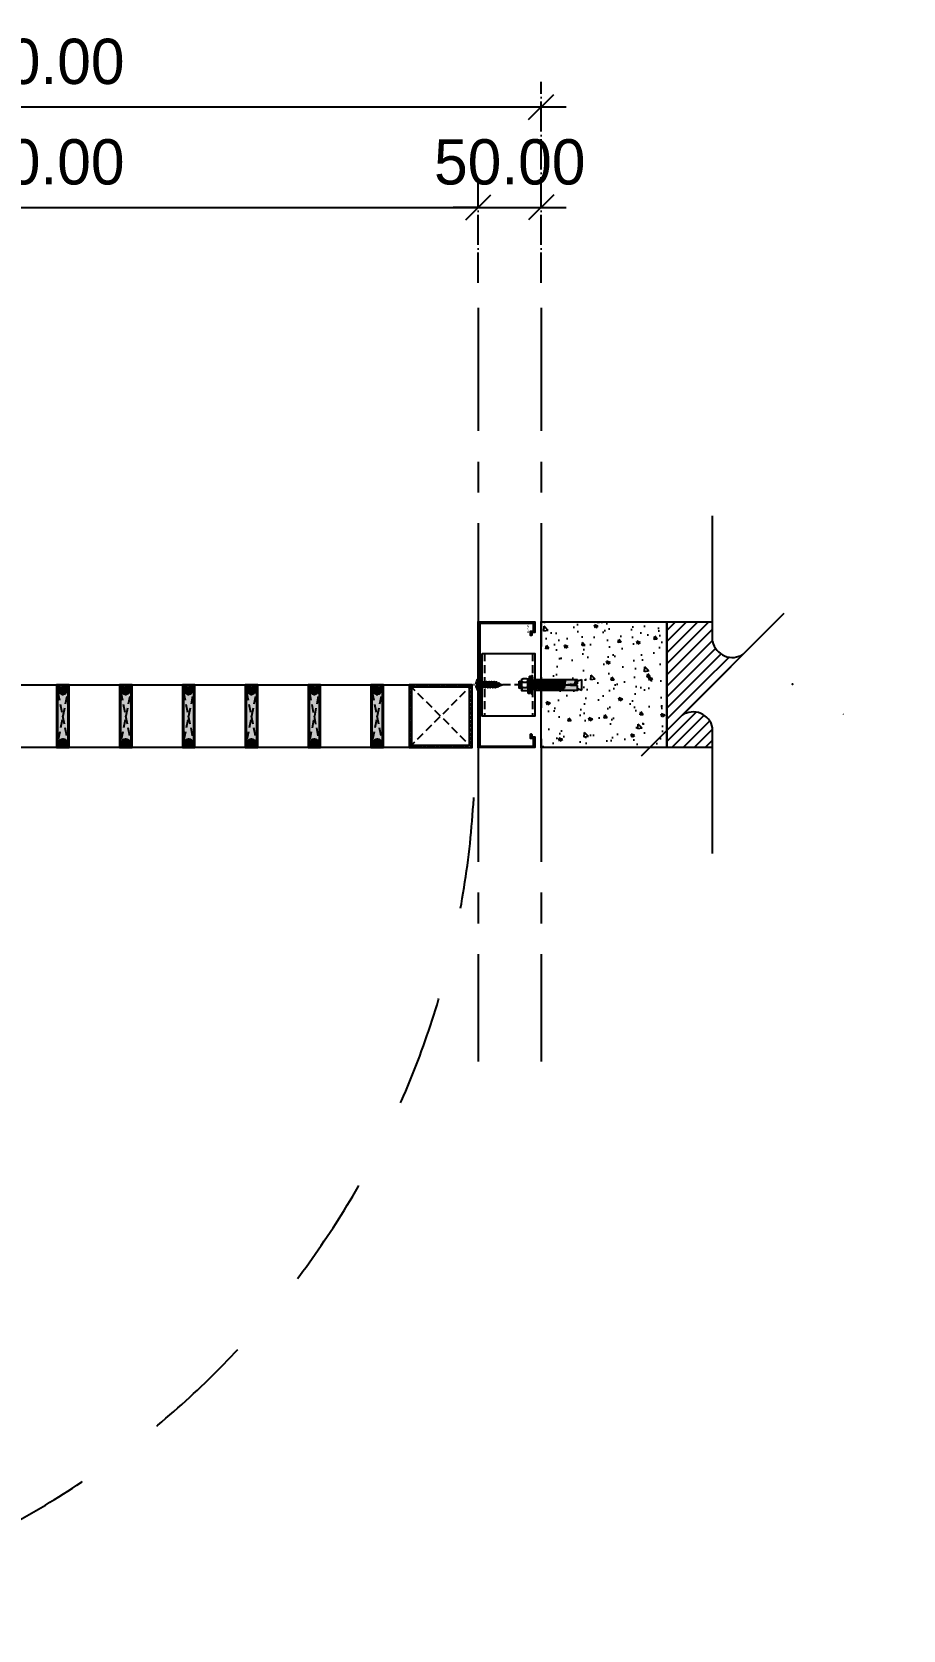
# Model space of a CAD drawing. Header units: millimetres. Extents: x -244126 to 368105, y -173968 to 259060.
# Drawn here: x 15006 to 15699, y 17741 to 19013 of the extents above; entities that cross this region are included whole.
import ezdxf

# ---------------------------------------------------------------- set-up
doc = ezdxf.new("R2010")
doc.units = ezdxf.units.MM
doc.header["$MEASUREMENT"] = 0
for name, pattern in [('ACAD_ISO04W100', [30, 24, -3, 0, -3]), ('CENTER', [2, 1.25, -0.25, 0.25, -0.25]), ('HIDDEN', [9.525, 6.35, -3.175]), ('TA_GL_098.00000', [269.5, 98, -24.5, 24.5, -24.5, 98]), ('TA_L_025.00.LIN', [162.5, 88.75, -73.75])]:
    doc.linetypes.add(name, pattern=pattern)
for name, color, linetype in [('000 - D I M', 6, 'Continuous'), ('000 - GRID', 8, 'CENTER'), ('000 - H A T C H', 8, 'Continuous'), ('000 - H I D D E N', 7, 'Continuous'), ('000 - L I N E 0.1', 1, 'Continuous'), ('000 - SYMBOL CON', 1, 'Continuous'), ('000 - WIPEOUT', 250, 'Continuous'), ('001 - ASCESSORIES', 1, 'Continuous'), ('002 - STRUCTURAL STEEL', 4, 'Continuous'), ('004 - CONCRETE', 5, 'Continuous'), ('A04_TUBE SERIES', 7, 'Continuous')]:
    doc.layers.add(name, color=color, linetype=linetype)
doc.styles.add('Cetury Gothic', font='GOTHIC.TTF')
doc.styles.add('CORDIA', font='cordia.shx')
doc.styles.add('TA', font='Cordia New.ttf', dxfattribs={"height": 4.5})
doc.dimstyles.new('DIM E-E', dxfattribs={"dimscale": 2, "dimtxt": 0.18, "dimasz": 0.1, "dimexe": 0.1, "dimexo": 0.1, "dimgap": 0.09, "dimtad": 1, "dimtoh": 1, "dimzin": 0, "dimdsep": 46, "dimtxsty": 'CORDIA', "dimblk": 'OBLIQUE', "dimcen": 0.1, "dimdle": 0.1, "dimclrd": 40, "dimclre": 140, "dimclrt": 3, "dimadec": 0, "dimazin": 0, "dimtfac": 1, "dimtix": 1, "dimtmove": 2, "dimatfit": 3, "dimfxl": 1, "dimtolj": 1, "dimtzin": 0, "dimarcsym": 0})
pattern_1 = [(45, (7e-15, 37.5), (-1.6838, 1.6838), []), (45, (1.1225, 37.5), (-1.6838, 1.6838), [])]

# ---------------------------------------------------------------- blocks, each defined once
blk = doc.blocks.new('*U783')
at = {"color": 250}
blk.add_wipeout([(25, 0), (25, 50), (-25, 50), (-25, 0)], dxfattribs=at).dxf.layer = '000 - WIPEOUT'
at = {"layer": '000 - H I D D E N', "color": 8, "linetype": 'HIDDEN'}
for p, q in [((25, 0), (-25, 50)), ((25, 50), (-25, 0))]:
    blk.add_line(p, q, dxfattribs=at)
at = {"layer": '002 - STRUCTURAL STEEL', "color": 0}
blk.add_lwpolyline([(25, 0), (25, 50), (-25, 50), (-25, 0)], close=True, dxfattribs=at)
blk.add_lwpolyline([(23, 3), (23, 47, 0.414214), (22, 48), (-22, 48, 0.414214), (-23, 47), (-23, 3, 0.414214), (-22, 2), (22, 2, 0.414214)], format="xyb", close=True, dxfattribs=at)
at = {"layer": 'Defpoints', "color": 250}
blk.add_lwpolyline([(25, 0), (25, 50), (-25, 50), (-25, 0)], close=True, dxfattribs=at)
at = {"color": 250}
blk.add_wipeout([(25, 0), (25, 50), (-25, 50), (-25, 0)], dxfattribs=at).dxf.layer = '000 - WIPEOUT'
at = {"layer": '000 - H A T C H'}
h = blk.add_hatch(dxfattribs=at)
h.set_pattern_fill('ANSI32', color=256, scale=0.25)
h.set_pattern_definition(pattern_1)
h.paths.add_polyline_path([(25, 0), (25, 50), (-25, 50), (-25, 0)])
edge = h.paths.add_edge_path(flags=16)
edge.add_line((23, 3), (23, 47))
edge.add_arc((22, 47), 1, 360, 450)
edge.add_line((22, 48), (-22, 48))
edge.add_arc((-22, 47), 1, 90, 180)
edge.add_line((-23, 47), (-23, 3))
edge.add_arc((-22, 3), 1, 180, 270)
edge.add_line((-22, 2), (22, 2))
edge.add_arc((22, 3), 1, 270, 360)
at = {"layer": '000 - H I D D E N', "color": 8, "linetype": 'HIDDEN'}
for p, q in [((25, 0), (-25, 50)), ((25, 50), (-25, 0))]:
    blk.add_line(p, q, dxfattribs=at)
at = {"layer": '002 - STRUCTURAL STEEL', "color": 0}
blk.add_lwpolyline([(25, 0), (25, 50), (-25, 50), (-25, 0)], close=True, dxfattribs=at)
blk.add_lwpolyline([(23, 3), (23, 47, 0.414214), (22, 48), (-22, 48, 0.414214), (-23, 47), (-23, 3, 0.414214), (-22, 2), (22, 2, 0.414214)], format="xyb", close=True, dxfattribs=at)
at = {"layer": 'Defpoints', "color": 250}
blk.add_lwpolyline([(25, 0), (25, 50), (-25, 50), (-25, 0)], close=True, dxfattribs=at)
blk = doc.blocks.new('*U784')
at = {"color": 250}
blk.add_wipeout([(25, 0), (25, 50), (-25, 50), (-25, 0)], dxfattribs=at).dxf.layer = '000 - WIPEOUT'
at = {"layer": '000 - H I D D E N', "color": 8, "linetype": 'HIDDEN'}
for p, q in [((25, 0), (-25, 50)), ((25, 50), (-25, 0))]:
    blk.add_line(p, q, dxfattribs=at)
at = {"layer": '002 - STRUCTURAL STEEL', "color": 0}
blk.add_lwpolyline([(25, 0), (25, 50), (-25, 50), (-25, 0)], close=True, dxfattribs=at)
blk.add_lwpolyline([(23, 3), (23, 47, 0.414214), (22, 48), (-22, 48, 0.414214), (-23, 47), (-23, 3, 0.414214), (-22, 2), (22, 2, 0.414214)], format="xyb", close=True, dxfattribs=at)
at = {"layer": 'Defpoints', "color": 250}
blk.add_lwpolyline([(25, 0), (25, 50), (-25, 50), (-25, 0)], close=True, dxfattribs=at)
at = {"color": 250}
blk.add_wipeout([(25, 0), (25, 50), (-25, 50), (-25, 0)], dxfattribs=at).dxf.layer = '000 - WIPEOUT'
at = {"layer": '000 - H A T C H'}
h = blk.add_hatch(dxfattribs=at)
h.set_pattern_fill('ANSI32', color=256, scale=0.25)
h.set_pattern_definition(pattern_1)
h.paths.add_polyline_path([(25, 0), (25, 50), (-25, 50), (-25, 0)])
edge = h.paths.add_edge_path(flags=16)
edge.add_line((23, 3), (23, 47))
edge.add_arc((22, 47), 1, 360, 450)
edge.add_line((22, 48), (-22, 48))
edge.add_arc((-22, 47), 1, 90, 180)
edge.add_line((-23, 47), (-23, 3))
edge.add_arc((-22, 3), 1, 180, 270)
edge.add_line((-22, 2), (22, 2))
edge.add_arc((22, 3), 1, 270, 360)
at = {"layer": '000 - H I D D E N', "color": 8, "linetype": 'HIDDEN'}
for p, q in [((25, 0), (-25, 50)), ((25, 50), (-25, 0))]:
    blk.add_line(p, q, dxfattribs=at)
at = {"layer": '002 - STRUCTURAL STEEL', "color": 0}
blk.add_lwpolyline([(25, 0), (25, 50), (-25, 50), (-25, 0)], close=True, dxfattribs=at)
blk.add_lwpolyline([(23, 3), (23, 47, 0.414214), (22, 48), (-22, 48, 0.414214), (-23, 47), (-23, 3, 0.414214), (-22, 2), (22, 2, 0.414214)], format="xyb", close=True, dxfattribs=at)
at = {"layer": 'Defpoints', "color": 250}
blk.add_lwpolyline([(25, 0), (25, 50), (-25, 50), (-25, 0)], close=True, dxfattribs=at)
blk = doc.blocks.new('P HEAD SELF DRILLING SCREW No.8x10mm. PLAN')
at = {"layer": '000 - H A T C H'}
h = blk.add_hatch(color=250, dxfattribs=at)
h.dxf.hatch_style = 1
edge = h.paths.add_edge_path()
edge.add_arc((0, 0), 0.003, 0, 360)
at = {"layer": '000 - H I D D E N', "color": 8, "linetype": 'HIDDEN', "ltscale": 0.0002}
for p, q in [((-0.0038, 0), (0.0038, 0)), ((0, 0.0038), (0, -0.0038))]:
    blk.add_line(p, q, dxfattribs=at)
at = {"layer": '001 - ASCESSORIES', "color": 8}
for p, q in [((-0.0007, 0.0004), (-0.0026, 0.0004)), ((-0.0004, 0.0026), (-0.0004, 0.0007)), ((0.0004, 0.0007), (0.0004, 0.0026)), ((0.0026, 0.0004), (0.0007, 0.0004)), ((-0.0026, -0.0004), (-0.0007, -0.0004)), ((-0.0004, -0.0007), (-0.0004, -0.0026)), ((0.0004, -0.0026), (0.0004, -0.0007)), ((0.0007, -0.0004), (0.0026, -0.0004))]:
    blk.add_line(p, q, dxfattribs=at)
at = {"layer": '001 - ASCESSORIES', "color": 0}
blk.add_circle((0, 0), 0.003, dxfattribs=at)
at = {"layer": '001 - ASCESSORIES', "color": 8}
for centre, radius, start, end in [((0, 0), 0.00267, 171.4252, 188.5748), ((-0.0007, 0.0007), 0.000333, 270, 0), ((0, 0), 0.00267, 81.4252, 98.5748), ((0.0007, 0.0007), 0.000333, 180, 270), ((0, 0), 0.00267, 351.4252, 8.5748), ((-0.0007, -0.0007), 0.000333, 0, 90), ((0, 0), 0.00267, 261.4252, 278.5748), ((0.0007, -0.0007), 0.000333, 90, 180)]:
    blk.add_arc(centre, radius, start, end, dxfattribs=at)
blk.add_point((0, 0), dxfattribs=at)
blk = doc.blocks.new('*U918')
at = {"layer": '001 - ASCESSORIES', "color": 0}
blk.add_blockref('P HEAD SELF DRILLING SCREW No.8x10mm. PLAN', (0, 0), dxfattribs=at)
blk = doc.blocks.new('001 - ALU.TUBE SERIES 1050AT1')
at = {"layer": '000 - H A T C H'}
h = blk.add_hatch(dxfattribs=at)
h.set_pattern_fill('ANSI32', color=256, scale=0.25)
h.set_pattern_definition([(45, (-6110.7286, 4552.7887), (-1.683798, 1.683798), []), (45, (-6109.606, 4552.7887), (-1.683798, 1.683798), [])])
h.paths.add_polyline_path([(25, 5), (0, 5), (-25, 5), (-25, 0.1), (-24.9, 0), (-25, -0.1), (-25, -5), (0, -5), (25, -5)])
h.paths.add_polyline_path([(19.2, 2.4, 0.414214), (18.6, 1.8), (18.6, 1.1, 0.267949), (18.8, 0.8), (19, 0.7, 0.356394), (19.3, 0.8, -2.636888), (19.3, -0.8, 0.356394), (19, -0.7), (18.8, -0.8, 0.267949), (18.6, -1.1), (18.6, -1.8, 0.414214), (19.2, -2.4), (24.2, -2.4), (24.2, -4.2), (0, -4.2), (-24.2, -4.2), (-24.2, -2.4), (-20, -2.4, 0.414214), (-19.4, -1.8), (-19.4, -1.1, 0.267949), (-19.5, -0.8), (-19.7, -0.7, 0.356394), (-20.1, -0.8, -2.636888), (-20.1, 0.8, 0.356394), (-19.7, 0.7), (-19.5, 0.8, 0.267949), (-19.4, 1.1), (-19.4, 1.8, 0.414214), (-20, 2.4), (-24.2, 2.4), (-24.2, 4.2), (0, 4.2), (24.2, 4.2), (24.2, 2.4)], flags=16)
h = blk.add_hatch(color=250, dxfattribs=at)
h.dxf.hatch_style = 1
h.paths.add_polyline_path([(-24.2, 4.2), (-24.2, 2.4), (-20, 2.4, -0.414214), (-19.4, 1.8), (-19.4, 1.1, -0.267949), (-19.5, 0.8), (-19.7, 0.7, -0.356394), (-20.1, 0.8, 2.636888), (-20.1, -0.8, -0.356394), (-19.7, -0.7), (-19.5, -0.8, -0.267949), (-19.4, -1.1), (-19.4, -1.8, -0.414214), (-20, -2.4), (-24.2, -2.4), (-24.2, -4.2), (0, -4.2), (24.2, -4.2), (24.2, -2.4), (19.2, -2.4, -0.414214), (18.6, -1.8), (18.6, -1.1, -0.267949), (18.8, -0.8), (19, -0.7, -0.356394), (19.3, -0.8, 2.636888), (19.3, 0.8, -0.356394), (19, 0.7), (18.8, 0.8, -0.267949), (18.6, 1.1), (18.6, 1.8, -0.414214), (19.2, 2.4), (24.2, 2.4), (24.2, 4.2), (0, 4.2)])
at = {"layer": '000 - H I D D E N', "linetype": 'HIDDEN'}
for p, q in [((-25, -5), (25, 5)), ((25, -5), (-25, 5))]:
    blk.add_line(p, q, dxfattribs=at)
at = {"layer": 'A04_TUBE SERIES', "color": 1}
for p, q in [((-19.7, 0.7), (-19.5, 0.8)), ((19, 0.7), (18.8, 0.8)), ((-19.7, -0.7), (-19.5, -0.8)), ((19, -0.7), (18.8, -0.8))]:
    blk.add_line(p, q, dxfattribs=at)
at = {"layer": 'A04_TUBE SERIES', "color": 0}
blk.add_lwpolyline([(-25, 0.1), (-24.9, 0), (-25, -0.1), (-25, -5), (0, -5), (25, -5), (25, 5), (0, 5), (-25, 5)], close=True, dxfattribs=at)
blk.add_lwpolyline([(19, -0.7, -0.356394), (19.3, -0.8, 2.636888), (19.3, 0.8, -0.356394), (19, 0.7), (18.8, 0.8, -0.267949), (18.6, 1.1), (18.6, 1.8, -0.414214), (19.2, 2.4), (24.2, 2.4), (24.2, 4.2), (0, 4.2), (-24.2, 4.2), (-24.2, 2.4), (-20, 2.4, -0.414214), (-19.4, 1.8), (-19.4, 1.1, -0.267949), (-19.5, 0.8), (-19.7, 0.7, -0.356394), (-20.1, 0.8, 2.636888), (-20.1, -0.8, -0.356394), (-19.7, -0.7), (-19.5, -0.8, -0.267949), (-19.4, -1.1), (-19.4, -1.8, -0.414214), (-20, -2.4), (-24.2, -2.4), (-24.2, -4.2), (0, -4.2), (24.2, -4.2), (24.2, -2.4), (19.2, -2.4, -0.414214), (18.6, -1.8), (18.6, -1.1, -0.267949), (18.8, -0.8)], format="xyb", close=True, dxfattribs=at)
at = {"layer": '001 - ASCESSORIES', "color": 8, "xscale": 1000, "yscale": 1000, "zscale": 1000}
for p in [(-21, 0), (20.2, 0)]:
    blk.add_blockref('*U918', p, dxfattribs=at)
blk = doc.blocks.new('001 - DYNAMIC ALUTUBE SERIES 1050AT')
at = {"layer": 'A04_TUBE SERIES', "color": 3}
blk.add_blockref('001 - ALU.TUBE SERIES 1050AT1', (0, 0), dxfattribs=at)
blk = doc.blocks.new('*U806')
at = {"color": 2}
blk.add_wipeout([(50, 50), (650, 50), (650, 0), (50, 0)], dxfattribs=at).dxf.layer = '000 - WIPEOUT'
at = {"layer": 'A04_TUBE SERIES', "color": 2}
blk.add_lwpolyline([(50, 50), (650, 50), (650, 0), (50, 0)], close=True, dxfattribs=at)
at = {"rotation": 90}
for p in [(74.6, 25), (124.6, 25), (174.6, 25), (224.6, 25), (274.6, 25), (324.6, 25), (374.6, 25), (424.6, 25), (474.6, 25), (524.6, 25), (574.6, 25), (624.6, 25)]:
    blk.add_blockref('001 - DYNAMIC ALUTUBE SERIES 1050AT', p, dxfattribs=at)
at = {"layer": 'A04_TUBE SERIES', "color": 3, "rotation": 180}
for name, p in [('*U783', (25, 50)), ('*U784', (675, 50))]:
    blk.add_blockref(name, p, dxfattribs=at)
at = {"layer": '000 - SYMBOL CON', "color": 0, "linetype": 'ByBlock'}
blk.add_line((0, 0), (0, -700), dxfattribs=at)
blk.add_arc((0, 0), 702.5, 270, 0, dxfattribs=at)
blk = doc.blocks.new('000 - CONCRETE_COLUMN_100x100mm.-CUT_VIEW')
at = {"layer": '000 - H A T C H'}
h = blk.add_hatch(dxfattribs=at)
h.set_pattern_fill('AR-CONC', color=256, scale=4)
h.set_pattern_definition([(50, (-55619.507, -25057.84), (28.690407, -2.510085), [3, -33]), (355, (-55619.507, -25057.84), (-5.550053, 30.087685), [2.4, -26.4]), (100.451444, (-55617.116, -25058.05), (23.140354, 27.5776), [2.549608, -28.045684]), (46.1842, (-55619.507, -25049.84), (42.689653, -6.620771), [4.5, -49.5]), (96.635635, (-55615.95, -25050.39), (37.386478, 38.964744), [3.824414, -42.06855]), (351.18416, (-55619.507, -25049.84), (37.386478, 38.964744), [3.6, -39.6]), (21, (-55615.507, -25051.84), (23.876282, -16.104756), [3, -33]), (326, (-55615.507, -25051.84), (9.732613, 29.006002), [2.4, -26.4]), (71.451445, (-55613.517, -25053.182), (33.608895, 12.901246), [2.549608, -28.045684]), (37.5, (-55619.507, -25057.84), (0.4863942, 13.3157542), [0, -26.08, 0, -26.8, 0, -26.5]), (7.5, (-55619.507, -25057.84), (10.5227815, 15.7764685), [0, -15.28, 0, -25.48, 0, -10.1]), (327.5, (-55628.427, -25057.84), (21.3528974, -0.9021949), [0, -10, 0, -31.2, 0, -41.4]), (317.5, (-55632.427, -25057.84), (23.327447, 4.0041993), [0, -13, 0, -20.72, 0, -29.4])])
h.paths.add_polyline_path([(-50, -50), (50, -50), (50, 50), (-50, 50)])
at = {"layer": '004 - CONCRETE'}
blk.add_lwpolyline([(-50, -50), (50, -50), (50, 50), (-50, 50)], close=True, dxfattribs=at)
blk = doc.blocks.new('000 - ASSCESSORIES_FAMELINE_AL.EXTR._U-PROFILE_45x100x45mm._ALT-11_CUT_VIEW')
at = {"layer": '000 - H A T C H'}
h = blk.add_hatch(dxfattribs=at)
h.set_pattern_fill('ANSI32', color=256, scale=0.1)
h.set_pattern_definition([(45, (-50776.1304, -10058.6619), (-0.673519209, 0.673519209), []), (45, (-50775.6814, -10058.6619), (-0.673519209, 0.673519209), [])])
edge = h.paths.add_edge_path()
edge.add_line((50, 22.5), (-50, 22.5))
edge.add_line((-50, 22.5), (-50, -22.5))
edge.add_line((-50, -22.5), (-41.5, -22.5))
edge.add_line((-41.5, -22.5), (-41.5, -20.1))
edge.add_line((-41.5, -20.1), (-39.7, -20.1))
edge.add_arc((-39.7, -19.5), 0.6, 270, 450)
edge.add_line((-39.7, -18.9), (-42.7, -18.9))
edge.add_line((-42.7, -18.9), (-42.7, -19.5))
edge.add_line((-42.7, -19.5), (-42.7, -21.3))
edge.add_line((-42.7, -21.3), (-48.8, -21.3))
edge.add_line((-48.8, -21.3), (-48.8, 21.3))
edge.add_line((-48.8, 21.3), (48.8, 21.3))
edge.add_line((48.8, 21.3), (48.8, -21.3))
edge.add_line((48.8, -21.3), (42.7, -21.3))
edge.add_line((42.7, -21.3), (42.7, -18.9))
edge.add_line((42.7, -18.9), (39.7, -18.9))
edge.add_arc((39.7, -19.5), 0.6, 90, 270)
edge.add_line((39.7, -20.1), (41.5, -20.1))
edge.add_line((41.5, -20.1), (41.5, -22.5))
edge.add_line((41.5, -22.5), (42.7, -22.5))
edge.add_line((42.7, -22.5), (50, -22.5))
edge.add_line((50, -22.5), (50, 22.5))
at = {"layer": 'A04_TUBE SERIES', "color": 0}
blk.add_lwpolyline([(50, 22.5), (-50, 22.5), (-50, -22.5), (-41.5, -22.5), (-41.5, -20.1), (-39.7, -20.1, 1), (-39.7, -18.9), (-42.7, -18.9), (-42.7, -19.5), (-42.7, -21.3), (-48.8, -21.3), (-48.8, 21.3), (48.8, 21.3), (48.8, -21.3), (42.7, -21.3), (42.7, -18.9), (39.7, -18.9, 1), (39.7, -20.1), (41.5, -20.1), (41.5, -22.5), (42.7, -22.5), (50, -22.5)], format="xyb", close=True, dxfattribs=at)
at = {"layer": 'Defpoints', "color": 250}
blk.add_lwpolyline([(41.5, -22.5), (50, -22.5), (50, 22.5), (-50, 22.5), (-50, -22.5), (-41.5, -22.5)], dxfattribs=at)
at = {"layer": 'Defpoints', "color": 18, "true_color": 0x000000, "style": 'Cetury Gothic'}
blk.add_text('ALT-11', height=1.5, dxfattribs=at).set_placement((-47.8, -17.8))
blk = doc.blocks.new('001 - GALVANIZE BRACKET FOR AL.U-PROFILE 45x100mm. - SIDE VIEW 1')
at = {"layer": '000 - H I D D E N', "color": 8, "linetype": 'HIDDEN'}
for p, q in [((-25, 40), (25, 40)), ((-25, 2), (25, 2))]:
    blk.add_line(p, q, dxfattribs=at)
at = {"layer": '000 - L I N E 0.1', "color": 250, "linetype": 'CENTER', "ltscale": 1.5}
blk.add_line((0, -3.9), (0, 6.4), dxfattribs=at)
at = {"layer": '001 - ASCESSORIES', "color": 0}
blk.add_lwpolyline([(-25, 42), (-25, 0), (25, 0), (25, 42)], close=True, dxfattribs=at)
at = {"layer": '001 - ASCESSORIES', "color": 8}
blk.add_lwpolyline([(-3.5, 2), (3.5, 2), (3.5, 0), (-3.5, 0)], close=True, dxfattribs=at)
blk = doc.blocks.new('A$C07d6d2f0')
at = {"color": 1}
blk.add_blockref('001 - GALVANIZE BRACKET FOR AL.U-PROFILE 45x100mm. - SIDE VIEW 1', (0, 0), dxfattribs=at)
blk = doc.blocks.new('SCREW No.8 - 191')
at = {"layer": '000 - H A T C H'}
h = blk.add_hatch(color=250, dxfattribs=at)
h.dxf.hatch_style = 1
edge = h.paths.add_edge_path()
edge.add_line((0.002, -0.0072), (0.002, -0.006))
edge.add_arc((0.0016, -0.005), 0.00105, 294.1341, 332.4587)
edge.add_arc((0.0025, -0.0048), 0.000657, 218.6596, 268.8819, ccw=False)
edge.add_line((0.002, -0.0052), (0.002, -0.004))
edge.add_arc((0.0016, -0.003), 0.00105, 294.1341, 332.4587)
edge.add_arc((0.0025, -0.0028), 0.000657, 218.6596, 268.8819, ccw=False)
edge.add_line((0.002, -0.0032), (0.002, -0.002))
edge.add_arc((0.0016, -0.001), 0.00105, 294.1341, 332.4587)
edge.add_arc((0.0025, -0.0008), 0.000657, 225.6091, 268.8819, ccw=False)
edge.add_line((0.0021, -0.0013), (0.0025, 0))
edge.add_line((0.0025, 0), (0.0045, 0))
edge.add_line((0.0045, 0), (0.0045, 0.0005))
edge.add_arc((0, -0.0073), 0.00904, 60.1372, 86.0119)
edge.add_line((0.0006, 0.0017), (0.0006, 0.001))
edge.add_line((0.0006, 0.001), (-0.0006, 0.001))
edge.add_line((-0.0006, 0.001), (-0.0006, 0.0017))
edge.add_arc((0, -0.0073), 0.00904, 93.5796, 119.8628)
edge.add_line((-0.0045, 0.0005), (-0.0045, 0))
edge.add_line((-0.0045, 0), (-0.0025, 0))
edge.add_line((-0.0025, 0), (-0.002, -0.0018))
edge.add_line((-0.002, -0.0018), (-0.002, -0.0021))
edge.add_arc((-0.0029, -0.0017), 0.000966, 292.4776, 334.1153, ccw=False)
edge.add_arc((-0.0019, -0.002), 0.000847, 224.556, 262.9855)
edge.add_line((-0.002, -0.0029), (-0.002, -0.0041))
edge.add_arc((-0.0029, -0.0037), 0.000966, 292.4776, 334.1153, ccw=False)
edge.add_arc((-0.0019, -0.004), 0.000847, 224.556, 262.9855)
edge.add_line((-0.002, -0.0049), (-0.002, -0.0061))
edge.add_arc((-0.0029, -0.0057), 0.000966, 292.4776, 334.1153, ccw=False)
edge.add_arc((-0.0019, -0.006), 0.000847, 224.556, 262.9855)
edge.add_line((-0.002, -0.0069), (-0.002, -0.0081))
edge.add_arc((-0.0029, -0.0077), 0.000966, 292.4776, 334.1153, ccw=False)
edge.add_arc((-0.0019, -0.008), 0.000847, 224.556, 262.9855)
edge.add_line((-0.002, -0.0089), (-0.002, -0.0101))
edge.add_arc((-0.0029, -0.0097), 0.000966, 292.4776, 334.1153, ccw=False)
edge.add_arc((-0.0019, -0.01), 0.000847, 224.556, 262.9855)
edge.add_line((-0.002, -0.0109), (-0.002, -0.0121))
edge.add_arc((-0.0029, -0.0117), 0.000966, 292.4776, 334.1153, ccw=False)
edge.add_arc((-0.0019, -0.012), 0.000847, 224.556, 262.9855)
edge.add_line((-0.002, -0.0129), (-0.002, -0.0136))
edge.add_line((-0.002, -0.0136), (-0.0018, -0.0141))
edge.add_arc((-0.0027, -0.0137), 0.000966, 292.4776, 334.1153, ccw=False)
edge.add_arc((-0.0017, -0.014), 0.000847, 224.556, 262.9855)
edge.add_line((-0.0018, -0.0148), (-0.0016, -0.0148))
edge.add_line((-0.0016, -0.0148), (-0.0011, -0.0159))
edge.add_arc((-0.002, -0.0155), 0.000966, 292.4776, 334.1153, ccw=False)
edge.add_arc((-0.001, -0.0158), 0.000847, 224.556, 262.9855)
edge.add_line((-0.0011, -0.0167), (-0.0009, -0.0166))
edge.add_line((-0.0009, -0.0166), (0, -0.019))
edge.add_line((0, -0.019), (0.0011, -0.0162))
edge.add_line((0.0011, -0.0162), (0.0013, -0.0161))
edge.add_arc((0.0009, -0.0152), 0.00105, 294.1341, 332.4587)
edge.add_arc((0.0019, -0.015), 0.000657, 218.6596, 268.8819, ccw=False)
edge.add_line((0.0013, -0.0154), (0.0019, -0.014))
edge.add_line((0.0019, -0.014), (0.002, -0.014))
edge.add_arc((0.0016, -0.013), 0.00105, 294.1341, 332.4587)
edge.add_arc((0.0025, -0.0128), 0.000657, 218.6596, 268.8819, ccw=False)
edge.add_line((0.002, -0.0132), (0.002, -0.012))
edge.add_arc((0.0016, -0.011), 0.00105, 294.1341, 332.4587)
edge.add_arc((0.0025, -0.0108), 0.000657, 218.6596, 268.8819, ccw=False)
edge.add_line((0.002, -0.0112), (0.002, -0.01))
edge.add_arc((0.0016, -0.009), 0.00105, 294.1341, 332.4587)
edge.add_arc((0.0025, -0.0088), 0.000657, 218.6596, 268.8819, ccw=False)
edge.add_line((0.002, -0.0092), (0.002, -0.008))
edge.add_arc((0.0016, -0.007), 0.00105, 294.1341, 332.4587)
edge.add_arc((0.0025, -0.0068), 0.000657, 218.6596, 268.8819, ccw=False)
at = {"layer": '001 - ASCESSORIES', "color": 0}
for p, q in [((-0.0045, 0), (-0.0045, 0.0005)), ((0.0045, 0.0005), (-0.0045, 0.0005)), ((-0.0006, 0.0017), (-0.0006, 0.001)), ((-0.0006, 0.001), (0.0006, 0.001)), ((0, 0), (0, 0.0005)), ((0.0006, 0.001), (0.0006, 0.0017)), ((0.0045, 0), (0.0045, 0.0005)), ((0.0045, 0), (-0.0045, 0)), ((-0.0025, 0), (-0.002, -0.0018)), ((-0.0025, -0.0026), (0.0025, -0.0015)), ((-0.0025, -0.0046), (0.0025, -0.0035)), ((-0.0025, -0.0066), (0.0025, -0.0055)), ((-0.0025, -0.0086), (0.0025, -0.0075)), ((-0.0025, -0.0106), (0.0025, -0.0095)), ((-0.0025, -0.0126), (0.0025, -0.0115)), ((-0.002, -0.0021), (-0.002, -0.0018)), ((-0.002, -0.0041), (-0.002, -0.0029)), ((-0.002, -0.0061), (-0.002, -0.0049)), ((-0.002, -0.0081), (-0.002, -0.0069)), ((-0.002, -0.0101), (-0.002, -0.0089)), ((-0.002, -0.0121), (-0.002, -0.0109)), ((0.002, -0.0032), (0.002, -0.002)), ((0.002, -0.0052), (0.002, -0.004)), ((0.002, -0.0072), (0.002, -0.006)), ((0.002, -0.0092), (0.002, -0.008)), ((0.002, -0.0112), (0.002, -0.01)), ((0.002, -0.0132), (0.002, -0.012)), ((0.0021, -0.0013), (0.0025, 0)), ((-0.0023, -0.0146), (0.0025, -0.0135)), ((-0.002, -0.0136), (-0.002, -0.0129)), ((-0.002, -0.0136), (-0.0018, -0.0141)), ((-0.0016, -0.0148), (-0.0011, -0.0159)), ((-0.0016, -0.0164), (0.0018, -0.0156)), ((-0.0009, -0.0166), (0, -0.019)), ((0.0011, -0.0162), (0, -0.019)), ((0.0019, -0.014), (0.0013, -0.0154))]:
    blk.add_line(p, q, dxfattribs=at)
for points in [[(-0.002, -0.0021), (0.002, -0.0012, 0.222712), (0.0025, -0.0015, -0.168799), (0.002, -0.002), (-0.002, -0.0029, -0.16927), (-0.0025, -0.0026, 0.183704)], [(-0.002, -0.0041), (0.002, -0.0032, 0.222712), (0.0025, -0.0035, -0.168799), (0.002, -0.004), (-0.002, -0.0049, -0.16927), (-0.0025, -0.0046, 0.183704)], [(-0.002, -0.0061), (0.002, -0.0052, 0.222712), (0.0025, -0.0055, -0.168799), (0.002, -0.006), (-0.002, -0.0069, -0.16927), (-0.0025, -0.0066, 0.183704)], [(-0.002, -0.0081), (0.002, -0.0072, 0.222712), (0.0025, -0.0075, -0.168799), (0.002, -0.008), (-0.002, -0.0089, -0.16927), (-0.0025, -0.0086, 0.183704)], [(-0.002, -0.0101), (0.002, -0.0092, 0.222712), (0.0025, -0.0095, -0.168799), (0.002, -0.01), (-0.002, -0.0109, -0.16927), (-0.0025, -0.0106, 0.183704)], [(-0.002, -0.0121), (0.002, -0.0112, 0.222712), (0.0025, -0.0115, -0.168799), (0.002, -0.012), (-0.002, -0.0129, -0.16927), (-0.0025, -0.0126, 0.183704)], [(-0.0018, -0.0141), (0.002, -0.0132, 0.222712), (0.0025, -0.0135, -0.168799), (0.002, -0.014), (-0.0018, -0.0148, -0.16927), (-0.0023, -0.0146, 0.183704)], [(-0.0011, -0.0159), (0.0013, -0.0154, 0.222712), (0.0018, -0.0156, -0.168799), (0.0013, -0.0161), (-0.0011, -0.0167, -0.16927), (-0.0016, -0.0164, 0.183704)]]:
    blk.add_lwpolyline(points, format="xyb", close=True, dxfattribs=at)
for start, end in [(93.5796, 119.8628), (60.1372, 86.0119)]:
    blk.add_arc((0, -0.0073), 0.00904, start, end, dxfattribs=at)
at = {"layer": 'Defpoints', "color": 250, "linetype": 'HIDDEN', "ltscale": 0.001}
blk.add_line((0, -0.0542), (0, 0.0038), dxfattribs=at)
at = {"layer": '001 - ASCESSORIES', "color": 0, "insert": (0, -0.0085), "char_height": 0.001, "width": 0.059684, "attachment_point": 2, "style": 'Cetury Gothic'}
blk.add_mtext('\\A1;{\\H2.1x;\\C150;\\S3/4;\\H0.47634x; }', dxfattribs=at)
blk = doc.blocks.new('*U704')
at = {"layer": '000 - H I D D E N', "color": 8, "linetype": 'HIDDEN', "ltscale": 0.001}
blk.add_line((0, -0.0542), (0, 0.0038), dxfattribs=at)
at = {"layer": '000 - L I N E 0.1', "color": 1}
blk.add_blockref('SCREW No.8 - 191', (0, 0), dxfattribs=at)
blk = doc.blocks.new('AASSAW')
at = {"layer": '001 - ASCESSORIES', "color": 8}
for p, q in [((0.0006, -0.003), (0, 0.003)), ((0, 0.003), (0, -0.003)), ((0.0012, -0.003), (0.0006, 0.003)), ((0.0018, -0.003), (0.0012, 0.003)), ((0.0024, -0.003), (0.0018, 0.003)), ((0.003, -0.003), (0.0024, 0.003)), ((0.0036, -0.003), (0.003, 0.003)), ((0.0042, -0.003), (0.0036, 0.003)), ((0.0048, -0.003), (0.0042, 0.003)), ((0.0054, -0.003), (0.0048, 0.003)), ((0.006, -0.003), (0.0054, 0.003)), ((0.0066, -0.003), (0.006, 0.003)), ((0.0072, -0.003), (0.0066, 0.003)), ((0.0078, -0.003), (0.0072, 0.003)), ((0.0084, -0.003), (0.0078, 0.003)), ((0.009, -0.003), (0.0084, 0.003)), ((0.0096, -0.003), (0.009, 0.003)), ((0.0102, -0.003), (0.0096, 0.003)), ((0.0108, -0.003), (0.0102, 0.003)), ((0.0114, -0.003), (0.0108, 0.003)), ((0.012, -0.003), (0.0114, 0.003)), ((0.0126, -0.003), (0.012, 0.003)), ((0.0132, -0.003), (0.0126, 0.003)), ((0.0138, -0.003), (0.0132, 0.003)), ((0.0144, -0.003), (0.0138, 0.003)), ((0.015, -0.003), (0.0144, 0.003)), ((0.0156, -0.003), (0.015, 0.003)), ((0.0162, -0.003), (0.0156, 0.003)), ((0.0168, -0.003), (0.0162, 0.003)), ((0.0174, -0.003), (0.0168, 0.003)), ((0.018, -0.003), (0.0174, 0.003)), ((0.0186, -0.003), (0.018, 0.003)), ((0.0186, -0.0031), (0.018, 0.0029)), ((0.0192, -0.0031), (0.0186, 0.0029)), ((0.0198, -0.0031), (0.0192, 0.0029)), ((0.0204, -0.0031), (0.0198, 0.0029)), ((0.021, -0.0031), (0.0204, 0.0029)), ((0.0216, -0.0031), (0.021, 0.0029)), ((0.0222, -0.0031), (0.0216, 0.0029)), ((0.0228, -0.0031), (0.0222, 0.0029)), ((0.0234, -0.0031), (0.0228, 0.0029)), ((0.024, -0.0031), (0.0234, 0.0029)), ((0.0246, -0.0031), (0.024, 0.0029)), ((0.0252, -0.0031), (0.0246, 0.0029)), ((0.0258, -0.0031), (0.0252, 0.0029)), ((0.0264, -0.0031), (0.0258, 0.0029)), ((0.027, -0.0031), (0.0264, 0.0029)), ((0.0276, -0.0031), (0.027, 0.0029)), ((0.0282, -0.0031), (0.0276, 0.0029)), ((0.0288, -0.0031), (0.0282, 0.0029)), ((0.0294, -0.0031), (0.0288, 0.0029)), ((0.03, -0.0031), (0.0294, 0.0029)), ((0.0306, -0.0031), (0.03, 0.0029)), ((0.0312, -0.0031), (0.0306, 0.0029)), ((0.0318, -0.0031), (0.0312, 0.0029)), ((0.0324, -0.0031), (0.0318, 0.0029)), ((0.033, -0.0031), (0.0324, 0.0029)), ((0.0336, -0.0031), (0.033, 0.0029)), ((0.0342, -0.0031), (0.0336, 0.0029)), ((0.0348, -0.0031), (0.0342, 0.0029)), ((0.0354, -0.0031), (0.0348, 0.0029)), ((0.036, -0.0031), (0.0354, 0.0029)), ((0.0366, -0.0031), (0.036, 0.0029))]:
    blk.add_line(p, q, dxfattribs=at)
for centre, start, end in [((0.0003, 0.003), 180, 0), ((0.0009, 0.003), 180, 0), ((0.0015, 0.003), 180, 0), ((0.0021, 0.003), 180, 0), ((0.0027, 0.003), 180, 0), ((0.0033, 0.003), 180, 0), ((0.0039, 0.003), 180, 0), ((0.0045, 0.003), 180, 0), ((0.0051, 0.003), 180, 0), ((0.0057, 0.003), 180, 0), ((0.0063, 0.003), 180, 0), ((0.0069, 0.003), 180, 0), ((0.0075, 0.003), 180, 0), ((0.0081, 0.003), 180, 0), ((0.0087, 0.003), 180, 0), ((0.0093, 0.003), 180, 0), ((0.0099, 0.003), 180, 0), ((0.0105, 0.003), 180, 0), ((0.0111, 0.003), 180, 0), ((0.0117, 0.003), 180, 0), ((0.0123, 0.003), 180, 0), ((0.0129, 0.003), 180, 0), ((0.0135, 0.003), 180, 0), ((0.0141, 0.003), 180, 0), ((0.0147, 0.003), 180, 0), ((0.0153, 0.003), 180, 0), ((0.0159, 0.003), 180, 0), ((0.0165, 0.003), 180, 0), ((0.0171, 0.003), 180, 0), ((0.0177, 0.003), 180, 0), ((0.0183, 0.0029), 180, 0), ((0.0189, 0.0029), 180, 0), ((0.0195, 0.0029), 180, 0), ((0.0201, 0.0029), 180, 0), ((0.0207, 0.0029), 180, 0), ((0.0213, 0.0029), 180, 0), ((0.0219, 0.0029), 180, 0), ((0.0225, 0.0029), 180, 0), ((0.0231, 0.0029), 180, 0), ((0.0237, 0.0029), 180, 0), ((0.0243, 0.0029), 180, 0), ((0.0249, 0.0029), 180, 0), ((0.0255, 0.0029), 180, 0), ((0.0261, 0.0029), 180, 0), ((0.0267, 0.0029), 180, 0), ((0.0273, 0.0029), 180, 0), ((0.0279, 0.0029), 180, 0), ((0.0285, 0.0029), 180, 0), ((0.0291, 0.0029), 180, 0), ((0.0297, 0.0029), 180, 0), ((0.0303, 0.0029), 180, 0), ((0.0309, 0.0029), 180, 0), ((0.0315, 0.0029), 180, 0), ((0.0321, 0.0029), 180, 0), ((0.0327, 0.0029), 180, 0), ((0.0333, 0.0029), 180, 0), ((0.0339, 0.0029), 180, 0), ((0.0345, 0.0029), 180, 0), ((0.0351, 0.0029), 180, 0), ((0.0357, 0.0029), 180, 0), ((0.0003, -0.003), 0, 180), ((0.0009, -0.003), 0, 180), ((0.0015, -0.003), 0, 180), ((0.0021, -0.003), 0, 180), ((0.0027, -0.003), 0, 180), ((0.0033, -0.003), 0, 180), ((0.0039, -0.003), 0, 180), ((0.0045, -0.003), 0, 180), ((0.0051, -0.003), 0, 180), ((0.0057, -0.003), 0, 180), ((0.0063, -0.003), 0, 180), ((0.0069, -0.003), 0, 180), ((0.0075, -0.003), 0, 180), ((0.0081, -0.003), 0, 180), ((0.0087, -0.003), 0, 180), ((0.0093, -0.003), 0, 180), ((0.0099, -0.003), 0, 180), ((0.0105, -0.003), 0, 180), ((0.0111, -0.003), 0, 180), ((0.0117, -0.003), 0, 180), ((0.0123, -0.003), 0, 180), ((0.0129, -0.003), 0, 180), ((0.0135, -0.003), 0, 180), ((0.0141, -0.003), 0, 180), ((0.0147, -0.003), 0, 180), ((0.0153, -0.003), 0, 180), ((0.0159, -0.003), 0, 180), ((0.0165, -0.003), 0, 180), ((0.0171, -0.003), 0, 180), ((0.0177, -0.003), 0, 180), ((0.0183, -0.003), 0, 180), ((0.0183, -0.0031), 0, 180), ((0.0189, -0.0031), 0, 180), ((0.0195, -0.0031), 0, 180), ((0.0201, -0.0031), 0, 180), ((0.0207, -0.0031), 0, 180), ((0.0213, -0.0031), 0, 180), ((0.0219, -0.0031), 0, 180), ((0.0225, -0.0031), 0, 180), ((0.0231, -0.0031), 0, 180), ((0.0237, -0.0031), 0, 180), ((0.0243, -0.0031), 0, 180), ((0.0249, -0.0031), 0, 180), ((0.0255, -0.0031), 0, 180), ((0.0261, -0.0031), 0, 180), ((0.0267, -0.0031), 0, 180), ((0.0273, -0.0031), 0, 180), ((0.0279, -0.0031), 0, 180), ((0.0285, -0.0031), 0, 180), ((0.0291, -0.0031), 0, 180), ((0.0297, -0.0031), 0, 180), ((0.0303, -0.0031), 0, 180), ((0.0309, -0.0031), 0, 180), ((0.0315, -0.0031), 0, 180), ((0.0321, -0.0031), 0, 180), ((0.0327, -0.0031), 0, 180), ((0.0333, -0.0031), 0, 180), ((0.0339, -0.0031), 0, 180), ((0.0345, -0.0031), 0, 180), ((0.0351, -0.0031), 0, 180), ((0.0357, -0.0031), 0, 180), ((0.0363, -0.0031), 0, 180)]:
    blk.add_arc(centre, 0.0003, start, end, dxfattribs=at)
blk = doc.blocks.new('A$Ce4c8db74')
at = {"layer": '000 - H A T C H'}
h = blk.add_hatch(color=250, dxfattribs=at)
h.dxf.hatch_style = 1
h.paths.add_polyline_path([(0.0043, 0.0031), (0.004, 0.0031), (0.004, 0.0025), (0.004, -0.0029), (0.0048, -0.0029)])
h = blk.add_hatch(color=250, dxfattribs=at)
h.dxf.hatch_style = 1
h.paths.add_polyline_path([(0.0053, 0.0054, 0.414214), (0.0048, 0.0058), (0.0045, 0.0058, 0.414214), (0.0041, 0.0053), (0.005, -0.0053, 0.414214), (0.0055, -0.0057), (0.0059, -0.0057, 0.414214), (0.0062, -0.0052)])
h = blk.add_hatch(color=250, dxfattribs=at)
h.dxf.hatch_style = 1
h.paths.add_polyline_path([(0.0064, 0.0031), (0.0055, 0.0031), (0.006, -0.0029), (0.0064, -0.0029)])
at = {"layer": '001 - ASCESSORIES', "color": 0}
blk.add_lwpolyline([(0, -0.004), (0.004, -0.004), (0.004, 0.004), (0, 0.004)], close=True, dxfattribs=at)
blk.add_wipeout([(0, 0.004), (0.004, 0.004), (0.004, -0.004), (0, -0.004)]).dxf.layer = '000 - WIPEOUT'
at = {"layer": '000 - L I N E 0.1', "color": 9}
for p, q in [((0.004, 0.0031), (0.0043, 0.0031)), ((0.0055, 0.0031), (0.0064, 0.0031)), ((0.004, -0.0029), (0.0048, -0.0029)), ((0.006, -0.0029), (0.0064, -0.0029))]:
    blk.add_line(p, q, dxfattribs=at)
blk.add_lwpolyline([(0.0045, 0.0058, 0.414214), (0.0041, 0.0053), (0.005, -0.0053, 0.414214), (0.0055, -0.0057), (0.0059, -0.0057, 0.414214), (0.0062, -0.0052), (0.0053, 0.0054, 0.414214), (0.0048, 0.0058)], format="xyb", close=True, dxfattribs=at)
at = {"layer": '001 - ASCESSORIES', "color": 1}
for p, q in [((0, 0.0025), (0, 0.0033)), ((0, 0.0011), (0, -0.0011)), ((0.0033, 0.004), (0.0007, 0.004)), ((0.0007, 0.0018), (0.0033, 0.0018)), ((0.004, 0.0025), (0.004, 0.0033)), ((0.004, 0.0011), (0.004, -0.0011)), ((0, -0.0025), (0, -0.0033)), ((0.0007, -0.0018), (0.0033, -0.0018)), ((0.0033, -0.004), (0.0007, -0.004)), ((0.004, -0.0025), (0.004, -0.0033))]:
    blk.add_line(p, q, dxfattribs=at)
blk.add_lwpolyline([(0.0064, -0.006), (0.0064, 0.006), (0.0069, 0.006), (0.0069, -0.006)], close=True, dxfattribs=at)
for centre, start, end in [((0.0007, 0.0033), 90, 180), ((0.0007, 0.0025), 180, 270), ((0.0007, 0.0011), 90, 180), ((0.0033, 0.0033), 0, 90), ((0.0033, 0.0025), 270, 0), ((0.0033, 0.0011), 360, 90), ((0.0007, -0.0011), 180, 270), ((0.0007, -0.0025), 90, 180), ((0.0007, -0.0033), 180, 270), ((0.0033, -0.0011), 270, 0), ((0.0033, -0.0025), 360, 90), ((0.0033, -0.0033), 270, 360)]:
    blk.add_arc(centre, 0.0007, start, end, dxfattribs=at)
blk = doc.blocks.new('*U793')
at = {"layer": '000 - H A T C H'}
h = blk.add_hatch(color=250, dxfattribs=at)
h.dxf.hatch_style = 1
edge = h.paths.add_edge_path()
edge.add_line((0.0338, 0.0042), (0, 0.0042))
edge.add_line((0, 0.0042), (0, -0.0042))
edge.add_line((0, -0.0042), (0.0338, -0.0042))
edge.add_line((0.0338, -0.0042), (0.0338, -0.0007))
edge.add_line((0.0338, -0.0007), (0.0224, 0))
edge.add_arc((0.0206, 0), 0.0018, -180, 0, ccw=False)
edge.add_arc((0.0206, 0), 0.0018, 0, 180, ccw=False)
edge.add_line((0.0224, 0), (0.0338, 0.0007))
edge.add_line((0.0338, 0.0007), (0.0338, 0.0042))
edge = h.paths.add_edge_path(flags=16)
edge.add_arc((0.014, -0.0016), 0.001, -35, 55, ccw=False)
edge.add_line((0.0149, -0.0021), (0.0146, -0.0026))
edge.add_arc((0.0137, -0.002), 0.001, 235, 325, ccw=False)
edge.add_line((0.0132, -0.0028), (0.0083, 0.0006))
edge.add_arc((0.0088, 0.0015), 0.001, 145, 235, ccw=False)
edge.add_line((0.008, 0.002), (0.0083, 0.0024))
edge.add_arc((0.0091, 0.0019), 0.001, 55, 145, ccw=False)
edge.add_line((0.0097, 0.0027), (0.0146, -0.0008))
at = {"layer": '001 - ASCESSORIES', "color": 0}
for p, q in [((0.0083, 0.0024), (0.008, 0.002)), ((0.0083, 0.0006), (0.0132, -0.0028)), ((0.0146, -0.0008), (0.0097, 0.0027)), ((0.0146, -0.0026), (0.0149, -0.0021))]:
    blk.add_line(p, q, dxfattribs=at)
for centre, start, end in [((0.0088, 0.0015), 145, 235), ((0.0091, 0.0019), 55, 145), ((0.0137, -0.002), 235, 325), ((0.014, -0.0016), 325, 55)]:
    blk.add_arc(centre, 0.001, start, end, dxfattribs=at)
at = {"layer": '001 - ASCESSORIES', "color": 8}
blk.add_blockref('AASSAW', (-0.0126, 0.0001), dxfattribs=at)
at = {"layer": '001 - ASCESSORIES', "color": 0, "insert": (0.0036, -0.0019), "char_height": 0.0012, "width": 0.071621, "attachment_point": 2, "style": 'Cetury Gothic'}
blk.add_mtext('{\\C150;EB-02}', dxfattribs=at)
at = {"color": 0}
blk.add_wipeout([(0.0374, 0.0042), (0.0338, 0.003), (0.0338, 0.0007), (0.0224, 0), (0.0338, -0.0007), (0.0338, -0.003), (0.0374, -0.0042)], dxfattribs=at).dxf.layer = '001 - ASCESSORIES'
at = {"layer": '001 - ASCESSORIES', "color": 0}
for p, q in [((0, 0.0042), (0.0338, 0.0042)), ((0.0224, 0), (0.0338, 0.0007)), ((0.0338, 0.003), (0.0374, 0.0042)), ((0.0338, 0.0042), (0.0338, 0.0007)), ((0.0374, 0.0042), (0.0374, -0.0042)), ((0, -0.0042), (0.0338, -0.0042)), ((0.0224, 0), (0.0338, -0.0007)), ((0.0338, -0.0007), (0.0338, -0.0042)), ((0.0338, -0.003), (0.0374, -0.0042))]:
    blk.add_line(p, q, dxfattribs=at)
blk.add_circle((0.0206, 0), 0.0018, dxfattribs=at)
for p in [(0.0338, 0.0042), (0.023, 0)]:
    blk.add_point(p, dxfattribs=at)
at = {"layer": '001 - ASCESSORIES', "xscale": 1.19999999996543, "yscale": 1.19999999996543, "zscale": 1.19999999996543}
blk.add_blockref('A$Ce4c8db74', (-0.0103, 0), dxfattribs=at)
at = {"layer": '001 - ASCESSORIES', "color": 0}
for p, q in [((0, -0.0042), (0, 0.0042)), ((0, 0.0028), (0, -0.0042))]:
    blk.add_line(p, q, dxfattribs=at)
blk = doc.blocks.new('*U796')
blk.add_blockref('A$C07d6d2f0', (0, -22.5))
at = {"layer": '001 - ASCESSORIES', "xscale": 1000, "yscale": 1000, "zscale": 1000}
blk.add_blockref('*U704', (0, 22.5), dxfattribs=at)
at = {"layer": 'A04_TUBE SERIES', "color": 0}
blk.add_blockref('000 - ASSCESSORIES_FAMELINE_AL.EXTR._U-PROFILE_45x100x45mm._ALT-11_CUT_VIEW', (0, 0), dxfattribs=at)
at = {"layer": '001 - ASCESSORIES', "xscale": 1000, "yscale": 1000, "zscale": 1000, "rotation": 270}
blk.add_blockref('*U793', (0, -22.5), dxfattribs=at)
blk = doc.blocks.new('A$Cdcefeae5')
at = {"layer": 'A04_TUBE SERIES', "color": 0}
blk.add_blockref('*U796', (50, 22.5), dxfattribs=at)
blk = doc.blocks.new('A$C61A14B6B')
at = {"color": 0}
blk.add_line((2.521, -5.462), (-2.521, -10.504), dxfattribs=at)
for centre, radius, start, end in [((0.693, -6.308), 0.709, 191.9206, 303.32), ((-0.69, -9.648), 0.704, 11.7272, 123.2728)]:
    blk.add_arc(centre, radius, start, end, dxfattribs=at)
blk = doc.blocks.new('*U807')
blk.add_wipeout([(0.982, -3.513), (-0.961, -1.57), (-0.867, -1.801), (-0.869, -2.049), (-0.966, -2.279), (-1.143, -2.453), (-1.368, -2.544), (-5.383, -2.544), (-5.362, 2.544), (-1.367, 2.544), (-1.143, 2.635), (-0.967, 2.808), (-0.87, 3.036), (-0.868, 3.284), (-0.961, 3.513), (0.982, 1.57), (0.888, 1.801), (0.89, 2.049), (0.987, 2.279), (1.165, 2.453), (1.389, 2.544), (5.383, 2.544), (5.383, -2.544), (1.388, -2.544), (1.164, -2.635), (0.988, -2.808), (0.891, -3.036), (0.889, -3.284)]).dxf.layer = '000 - WIPEOUT'
at = {"color": 0}
for p, q in [((-1.362, -2.544), (-5.362, -2.544)), ((5.383, -2.544), (1.383, -2.544))]:
    blk.add_line(p, q, dxfattribs=at)
blk.add_point((0, 0))
blk.add_point((0, 0))
blk.add_point((0, 0))
at = {"color": 0, "xscale": 0.9, "yscale": 0.9, "zscale": 0.9, "rotation": 89.99999999999999}
blk.add_blockref('A$C61A14B6B', (-7.171, -2.544), dxfattribs=at)
blk = doc.blocks.new('*U810')
at = {"color": 3}
blk.add_point((0, -100), dxfattribs=at)
at = {"layer": '000 - GRID', "color": 0, "linetype": 'ByBlock'}
blk.add_line((0, 250), (0, -350), dxfattribs=at)
at = {"layer": '000 - GRID', "color": 0}
blk.add_point((0, 0), dxfattribs=at)
at = {"style": 'TA', "flags": 1}
blk.add_attdef('LOCATION', (6, 6), '', height=4.5, dxfattribs=at)
blk = doc.blocks.new('_Oblique')
at = {"color": 0, "linetype": 'ByBlock', "lineweight": -2}
blk.add_line((-0.5, -0.5), (0.5, 0.5), dxfattribs=at)
blk = doc.blocks.new('*D2220')
at = {"layer": '000 - D I M', "color": 140, "linetype": 'ACAD_ISO04W100', "lineweight": -2, "transparency": 16777216}
for p, q in [((14651.5, 18813.1), (14651.5, 18893.1)), ((15361.5, 18813.1), (15361.5, 18893.1))]:
    blk.add_line(p, q, dxfattribs=at)
at = {"layer": '000 - D I M', "color": 40, "lineweight": -2, "transparency": 16777216}
blk.add_line((14631.5, 18873.1), (15381.5, 18873.1), dxfattribs=at)
at = {"layer": 'Defpoints', "color": 0, "transparency": 16777216}
for p in [(15361.5, 18873.1), (14651.5, 18793.1), (15361.5, 18793.1)]:
    blk.add_point(p, dxfattribs=at)
at = {"layer": '000 - D I M', "color": 40, "lineweight": -2, "transparency": 16777216, "xscale": 20, "yscale": 20, "zscale": 20, "rotation": 180}
blk.add_blockref('_Oblique', (14651.5, 18873.1), dxfattribs=at)
at = {"layer": '000 - D I M', "color": 40, "lineweight": -2, "transparency": 16777216, "xscale": 20, "yscale": 20, "zscale": 20}
blk.add_blockref('_Oblique', (15361.5, 18873.1), dxfattribs=at)
at = {"layer": '000 - D I M', "color": 3, "transparency": 16777216, "insert": (15006.5, 18909.1), "char_height": 36, "attachment_point": 5, "style": 'CORDIA'}
blk.add_mtext('\\A1;710.00', dxfattribs=at)
blk = doc.blocks.new('*D2221')
at = {"layer": '000 - D I M', "color": 140, "linetype": 'ACAD_ISO04W100', "lineweight": -2, "transparency": 16777216}
for p, q in [((15361.5, 18813.1), (15361.5, 18893.1)), ((15411.5, 18813.1), (15411.5, 18893.1))]:
    blk.add_line(p, q, dxfattribs=at)
at = {"layer": '000 - D I M', "color": 40, "lineweight": -2, "transparency": 16777216}
for p, q in [((15361.5, 18873.1), (15341.5, 18873.1)), ((15361.5, 18873.1), (15411.5, 18873.1)), ((15411.5, 18873.1), (15431.5, 18873.1))]:
    blk.add_line(p, q, dxfattribs=at)
at = {"layer": 'Defpoints', "color": 0, "transparency": 16777216}
for p in [(15411.5, 18873.1), (15361.5, 18793.1), (15411.5, 18793.1)]:
    blk.add_point(p, dxfattribs=at)
at = {"layer": '000 - D I M', "color": 40, "lineweight": -2, "transparency": 16777216, "xscale": 20, "yscale": 20, "zscale": 20}
blk.add_blockref('_Oblique', (15361.5, 18873.1), dxfattribs=at)
at = {"layer": '000 - D I M', "color": 40, "lineweight": -2, "transparency": 16777216, "xscale": 20, "yscale": 20, "zscale": 20, "rotation": 180}
blk.add_blockref('_Oblique', (15411.5, 18873.1), dxfattribs=at)
at = {"layer": '000 - D I M', "color": 3, "transparency": 16777216, "insert": (15386.5, 18909.1), "char_height": 36, "attachment_point": 5, "style": 'CORDIA'}
blk.add_mtext('\\A1;50.00', dxfattribs=at)
blk = doc.blocks.new('*D2222')
at = {"layer": '000 - D I M', "color": 140, "linetype": 'ACAD_ISO04W100', "lineweight": -2, "transparency": 16777216}
for p, q in [((14601.5, 18813.1), (14601.5, 18973.1)), ((15411.5, 18813.1), (15411.5, 18973.1))]:
    blk.add_line(p, q, dxfattribs=at)
at = {"layer": '000 - D I M', "color": 40, "lineweight": -2, "transparency": 16777216}
blk.add_line((14581.5, 18953.1), (15431.5, 18953.1), dxfattribs=at)
at = {"layer": 'Defpoints', "color": 0, "transparency": 16777216}
for p in [(15411.5, 18953.1), (14601.5, 18793.1), (15411.5, 18793.1)]:
    blk.add_point(p, dxfattribs=at)
at = {"layer": '000 - D I M', "color": 40, "lineweight": -2, "transparency": 16777216, "xscale": 20, "yscale": 20, "zscale": 20, "rotation": 180}
blk.add_blockref('_Oblique', (14601.5, 18953.1), dxfattribs=at)
at = {"layer": '000 - D I M', "color": 40, "lineweight": -2, "transparency": 16777216, "xscale": 20, "yscale": 20, "zscale": 20}
blk.add_blockref('_Oblique', (15411.5, 18953.1), dxfattribs=at)
at = {"layer": '000 - D I M', "color": 3, "transparency": 16777216, "insert": (15006.5, 18989.1), "char_height": 36, "attachment_point": 5, "style": 'CORDIA'}
blk.add_mtext('\\A1;810.00', dxfattribs=at)

msp = doc.modelspace()

# ---------------------------------------------------------------- hatches: boundary and pattern name
at = {"layer": '000 - H A T C H'}
h = msp.add_hatch(dxfattribs=at)
h.set_pattern_fill('ANSI31', color=256, scale=50)
h.set_pattern_definition([(45, (-47840.344, -12279.7745), (-4.4194174, 4.4194174), [])])
h.paths.add_polyline_path([(15651.49605, 18443.13437), (15511.49605, 18443.13437), (15511.49605, 18543.13437), (15651.49605, 18543.13437)])

# ---------------------------------------------------------------- linework, layer by layer
at = {"layer": 'A04_TUBE SERIES', "color": 3}
msp.add_lwpolyline([(15651.49605, 18443.13437), (15511.49605, 18443.13437), (15511.49605, 18543.13437), (15651.49605, 18543.13437)], close=True, dxfattribs=at)

# ---------------------------------------------------------------- block references
at = {"layer": 'A04_TUBE SERIES', "color": 3, "xscale": -1}
msp.add_blockref('000 - CONCRETE_COLUMN_100x100mm.-CUT_VIEW', (15461.49605, 18493.13437), dxfattribs=at)
at = {"layer": 'A04_TUBE SERIES', "color": 8, "linetype": 'TA_L_025.00.LIN'}
msp.add_blockref('*U806', (14656.49605, 18443.13437), dxfattribs=at)

# ---------------------------------------------------------------- dimensions: what is measured, and where the dimension line sits
at = {"layer": '000 - D I M', "color": 3}
for base, p1, p2, picture, middle in [((15411.49605, 18953.13437), (14601.49605, 18793.13437), (15411.49605, 18793.13437), '*D2222', (15006.49605, 18989.13437)), ((15361.49605, 18873.13437), (14651.49605, 18793.13437), (15361.49605, 18793.13437), '*D2220', (15006.49605, 18909.13437)), ((15411.49605, 18873.13437), (15361.49605, 18793.13437), (15411.49605, 18793.13437), '*D2221', (15386.49605, 18909.13437))]:
    dim = msp.add_linear_dim(base=base, p1=p1, p2=p2, dimstyle='DIM E-E', override={"dimscale": 200}, dxfattribs=at)
    dim.commit()
    dim.dimension.update_dxf_attribs({"geometry": picture, "text_midpoint": middle})

# ---------------------------------------------------------------- next in the draw order: block references
at = {"color": 2, "xscale": 25, "yscale": 25, "zscale": 25, "rotation": 270}
msp.add_blockref('*U807', (15611.49605, 18493.47099), dxfattribs=at)
at = {"layer": 'A04_TUBE SERIES', "color": 3, "xscale": -1, "rotation": 90}
msp.add_blockref('A$Cdcefeae5', (15406.49605, 18543.13437), dxfattribs=at)

# ---------------------------------------------------------------- next in the draw order: block references
at = {"layer": '000 - GRID', "linetype": 'TA_GL_098.00000'}
for p in [(15361.49605, 18543.13437), (15411.49605, 18543.13437)]:
    msp.add_blockref('*U810', p, dxfattribs=at)

doc.saveas('drawing.dxf')
